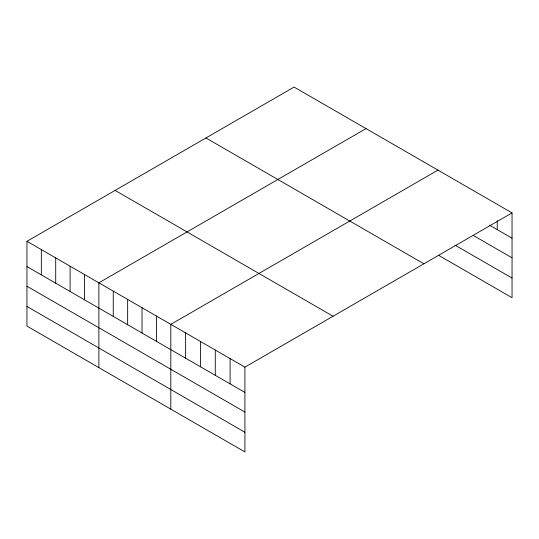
<?xml version="1.0" encoding="UTF-8"?>
<svg xmlns="http://www.w3.org/2000/svg" width="539" height="539" viewBox="0 0 539 539"><rect width="100%" height="100%" fill="white"/><g stroke="black" fill="none" stroke-linecap="round" stroke-linejoin="round"><path stroke-width="0.81" d="M512.05 212.905L294.085 87.069L26.95 241.297L26.95 326.095L244.915 451.931L244.915 367.133L512.05 212.905L512.05 297.703L438.645 255.324M366.015 128.592L98.88 282.82L98.88 367.618M437.944 170.122L170.809 324.35L170.809 409.148M489.466 225.154L512.05 238.191M473.229 235.422L512.05 257.831M454.882 245.063L512.05 278.063M205.932 137.964L423.897 263.8M115.103 190.402L333.068 316.238M26.95 241.297L244.915 367.133M26.95 266.583L244.915 392.426M26.95 286.222L244.915 412.059M26.95 306.455L244.915 432.298M497.227 220.667L497.227 229.634M230.092 358.576L230.092 383.869M215.27 350.02L215.27 375.306M200.447 341.463L200.447 366.749M185.625 332.907L185.625 358.192M156.418 316.043L156.418 341.335M142.033 307.735L142.033 333.028M127.649 299.435L127.649 324.721M113.264 291.127L113.264 316.413M84.495 274.519L84.495 299.805M70.104 266.212L70.104 291.498M55.719 257.905L55.719 283.191M41.335 249.597L41.335 274.89"/></g></svg>
